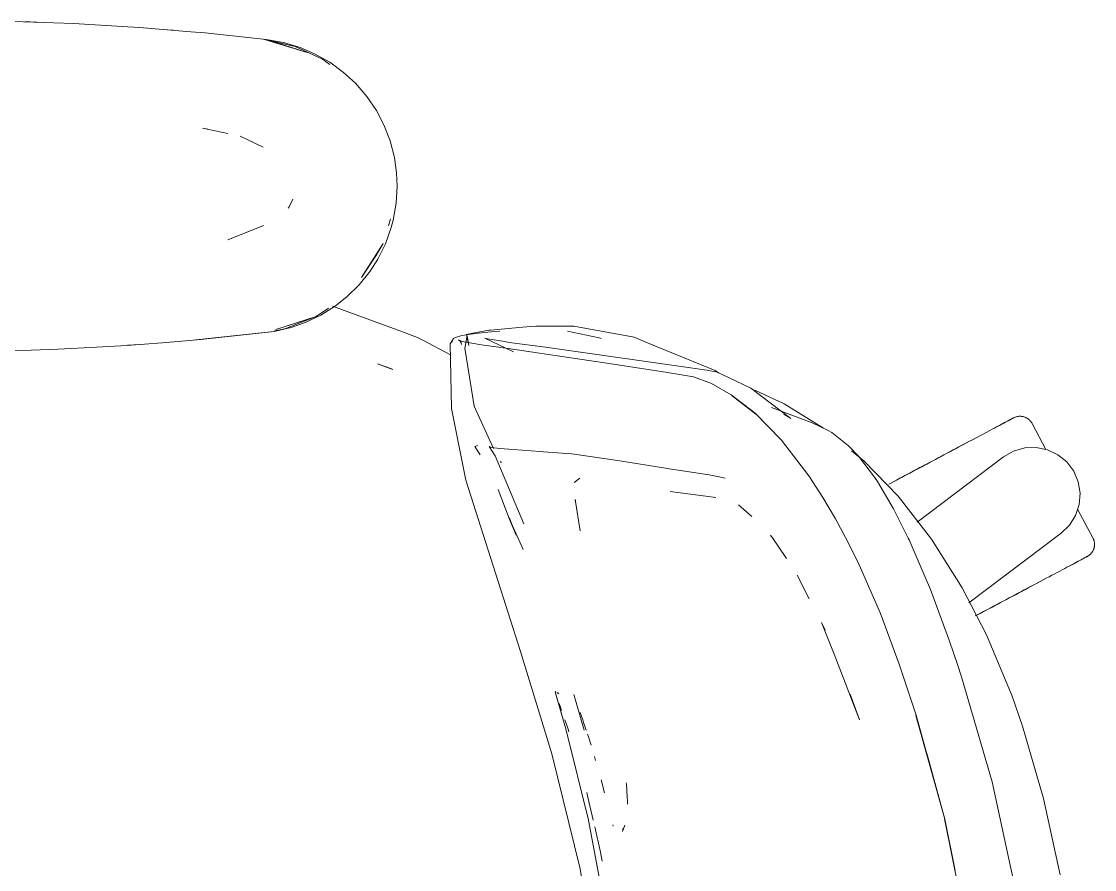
# Model space of a CAD drawing. Header units: millimetres. Extents: x 155927 to 295199, y -4084 to 97293.
# Drawn here: x 192864.7 to 193179, y 11422.4 to 11670.9 of the extents above; entities that cross this region are included whole.
import ezdxf

# ---------------------------------------------------------------- set-up
doc = ezdxf.new("R2010")
doc.units = ezdxf.units.MM
doc.header["$MEASUREMENT"] = 0
doc.layers.add('G-IMPT', color=8, linetype='CONTINUOUS', lineweight=9)
doc.layers.add('I-FURN', color=8, linetype='CONTINUOUS', lineweight=9)

msp = doc.modelspace()

# ---------------------------------------------------------------- linework, layer by layer
at = {"layer": 'G-IMPT'}
for p, q in [((192874.04, 11670.47), (192862.28, 11670.85)), ((192867.22, 11670.72), (192865.72, 11670.73)), ((192869.15, 11670.61), (192867.22, 11670.72)), ((192874.04, 11670.47), (192880.06, 11670.21)), ((192894.2, 11669.4), (192880.06, 11670.21)), ((192899.29, 11669.08), (192894.2, 11669.4)), ((192899.29, 11669.08), (192914.35, 11667.83)), ((192907.47, 11668.43), (192909.15, 11668.26)), ((192914.35, 11667.83), (192918.47, 11667.48)), ((192918.47, 11667.48), (192936.4, 11665.58)), ((192935.89, 11665.58), (192948.35, 11661.75)), ((192935.89, 11665.58), (192939.2, 11664.66)), ((192936.4, 11665.58), (192941.44, 11664.68)), ((192944.86, 11663.53), (192936.45, 11665.45)), ((192948.35, 11661.75), (192939.2, 11664.66)), ((192946.31, 11663.22), (192941.44, 11664.68)), ((192944.86, 11663.53), (192952.92, 11659.8)), ((192950.55, 11661.41), (192946.31, 11663.22)), ((192950.55, 11661.41), (192954.99, 11658.89)), ((192955.03, 11658.2), (192952.92, 11659.8)), ((192959.07, 11655.9), (192954.99, 11658.89)), ((192959.07, 11655.9), (192962.51, 11652.73)), ((192965.83, 11648.9), (192962.51, 11652.73)), ((192968.66, 11644.73), (192965.83, 11648.9)), ((192968.66, 11644.73), (192970.85, 11640.57)), ((192919.31, 11639.3), (192917.69, 11639.61)), ((192917.69, 11639.61), (192925.12, 11638.04)), ((192970.85, 11640.57), (192972.68, 11635.85)), ((192935.52, 11634), (192928.73, 11637.27)), ((192973.95, 11630.99), (192972.68, 11635.85)), ((192973.95, 11630.99), (192974.59, 11626.47)), ((192974.76, 11622.63), (192974.59, 11626.47)), ((192974.76, 11622.63), (192974.47, 11617.59)), ((192944.15, 11618.8), (192943.14, 11616.58)), ((192943.14, 11616.58), (192942.84, 11616.13)), ((192974.47, 11617.59), (192973.59, 11612.64)), ((192972.23, 11610.95), (192972.84, 11612.98)), ((192973.59, 11612.64), (192973.02, 11610.51)), ((192925.18, 11606.91), (192935.61, 11611.05)), ((192971.31, 11605.74), (192973.02, 11610.51)), ((192970.67, 11605.83), (192964.34, 11595.88)), ((192970.67, 11605.83), (192968.51, 11602.16)), ((192971.31, 11605.74), (192969.07, 11601.23)), ((192968.51, 11602.16), (192964.34, 11595.88)), ((192969.07, 11601.23), (192966.81, 11597.68)), ((192963.62, 11593.7), (192966.81, 11597.68)), ((192963.62, 11593.7), (192960.01, 11590.15)), ((192952.38, 11584.8), (192956.7, 11587.53)), ((192955.81, 11587.41), (192974.75, 11580.47)), ((192960.01, 11590.15), (192956.7, 11587.53)), ((192951.06, 11584.41), (192939.2, 11580.59)), ((192941.84, 11580.8), (192951.06, 11584.41)), ((192952.38, 11584.8), (192947.8, 11582.61)), ((192951.06, 11584.41), (192948.35, 11583.51)), ((192951.06, 11584.41), (192954.63, 11586.83)), ((192938.7, 11580.01), (192943.67, 11581.16)), ((192948.35, 11583.51), (192939.2, 11580.59)), ((192947.8, 11582.61), (192943.67, 11581.16)), ((193002.11, 11580.45), (193011.44, 11581.26)), ((193011.44, 11581.26), (193015.39, 11581.6)), ((193019.56, 11581.6), (193015.39, 11581.6)), ((193026.53, 11581.57), (193019.56, 11581.6)), ((193026.53, 11581.57), (193044.22, 11578.33)), ((192938.7, 11580.01), (192915.75, 11577.55)), ((192915.75, 11577.55), (192935.89, 11579.68)), ((192938.7, 11580.01), (192917.27, 11577.66)), ((192938.7, 11580.01), (192935.89, 11579.68)), ((192938.78, 11580.22), (192941.84, 11580.8)), ((192974.75, 11580.47), (192980.72, 11578.28)), ((192982.48, 11577.36), (192980.72, 11578.28)), ((192991.3, 11577.93), (192990.93, 11577.44)), ((192991.84, 11578.25), (192991.3, 11577.93)), ((192991.84, 11578.25), (192993.7, 11578.8)), ((192996.98, 11579.34), (192993.7, 11578.8)), ((192995.3, 11578.74), (192994.62, 11575.16)), ((192997.39, 11579.6), (192995.07, 11579.15)), ((192995.79, 11575.87), (192995.07, 11579.15)), ((192995.79, 11575.87), (192995.3, 11578.74)), ((192996.98, 11579.34), (192997.59, 11579.42)), ((193001.64, 11580.41), (192997.39, 11579.6)), ((192997.59, 11579.42), (193002.28, 11579.93)), ((193000.4, 11578.02), (193008.81, 11574.03)), ((193000.4, 11578.02), (193001.27, 11577.87)), ((193002.11, 11580.45), (193001.64, 11580.41)), ((193002.28, 11579.93), (193004.87, 11580.15)), ((193024.66, 11580.16), (193033.97, 11578.12)), ((193033.97, 11578.12), (193034.55, 11577.96)), ((193044.22, 11578.33), (193048.08, 11576.74)), ((192875.4, 11574.84), (192867.53, 11574.55)), ((192875.4, 11574.84), (192886.71, 11575.38)), ((192895.58, 11575.94), (192886.71, 11575.38)), ((192895.58, 11575.94), (192905.87, 11576.67)), ((192897.62, 11576.08), (192895.72, 11575.99)), ((192897.62, 11576.08), (192899.04, 11576.21)), ((192917.27, 11577.66), (192905.87, 11576.67)), ((192990.38, 11573.21), (192982.48, 11577.36)), ((192990.32, 11576.4), (192990.93, 11577.44)), ((192990.7, 11557.42), (192990.32, 11576.4)), ((192990.8, 11576.81), (192990.93, 11577.44)), ((192990.8, 11576.81), (192990.9, 11577.36)), ((192990.93, 11577.44), (192990.9, 11577.36)), ((192993.19, 11577.21), (192992.69, 11577.61)), ((192993.79, 11577.05), (192992.69, 11577.61)), ((192993.79, 11577.05), (192993.17, 11577.22)), ((192993.17, 11577.22), (192999.43, 11576.11)), ((192993.19, 11577.21), (192993.51, 11576.67)), ((192993.59, 11576.17), (192993.51, 11576.67)), ((192997.33, 11558.12), (192994.62, 11575.16)), ((192999.43, 11576.11), (193007.28, 11575)), ((193006.29, 11577.04), (193001.27, 11577.87)), ((193006.29, 11577.04), (193007.59, 11576.82)), ((193007.28, 11575), (193038.16, 11570.44)), ((193018.25, 11575.38), (193007.59, 11576.82)), ((193018.25, 11575.38), (193065.47, 11568.71)), ((193051.45, 11575.35), (193048.08, 11576.74)), ((193067.9, 11568.55), (193051.45, 11575.35)), ((192855.22, 11574.25), (192867.53, 11574.55)), ((192973.44, 11568.87), (192968.98, 11570.51)), ((192968.98, 11570.51), (192972.86, 11569.13)), ((192973.44, 11568.87), (192972.86, 11569.13)), ((193038.16, 11570.44), (193053.93, 11568.05)), ((193065.47, 11568.71), (193068.46, 11568.06)), ((193069.07, 11567.78), (193067.9, 11568.55)), ((193061.6, 11566.75), (193053.93, 11568.05)), ((193061.6, 11566.75), (193066.39, 11564.99)), ((193071.82, 11566.5), (193068.46, 11568.06)), ((193071.82, 11566.5), (193078.34, 11563.46)), ((193066.81, 11564.78), (193066.39, 11564.99)), ((193072.64, 11561.49), (193066.81, 11564.78)), ((193090.05, 11554.52), (193078.34, 11563.46)), ((193079.53, 11562.79), (193088.16, 11558.81)), ((193072.64, 11561.49), (193079.61, 11556.07)), ((193079.82, 11555.77), (193072.87, 11561.17)), ((193072.87, 11561.17), (193076.25, 11558.58)), ((192990.7, 11557.42), (192994.9, 11536.46)), ((192997.33, 11558.12), (193002.94, 11545.77)), ((193079.82, 11555.77), (193076.25, 11558.58)), ((193087.35, 11548.17), (193079.61, 11556.07)), ((193084.39, 11557.75), (193096.3, 11553.24)), ((193088.16, 11558.81), (193099.61, 11551.68)), ((193090.05, 11554.52), (193088.02, 11555.68)), ((193098.53, 11552.17), (193096.3, 11553.24)), ((193100.97, 11550.99), (193098.53, 11552.17)), ((193102.1, 11550.38), (193100.97, 11550.99)), ((193102.1, 11550.38), (193106.97, 11546.51)), ((192998.41, 11546.58), (192997.54, 11546.31)), ((193087.35, 11548.17), (193095.37, 11537.74)), ((193106.97, 11546.51), (193109.86, 11543.49)), ((192997.47, 11546.29), (192997.54, 11546.31)), ((192997.47, 11546.29), (192999.06, 11543.83)), ((192999.06, 11543.83), (192997.54, 11546.31)), ((192997.54, 11546.31), (192999.02, 11543.84)), ((193002.4, 11546), (193001.68, 11546.28)), ((193001.68, 11546.28), (193003.44, 11543.62)), ((193002.4, 11546), (193002.41, 11545.99)), ((193004.79, 11545.7), (193002.41, 11545.99)), ((193003.44, 11543.62), (193011.87, 11523.64)), ((193004.79, 11545.7), (193004.87, 11545.69)), ((193008.75, 11545.4), (193004.87, 11545.69)), ((193016.61, 11544.83), (193008.75, 11545.4)), ((193017.6, 11544.76), (193016.61, 11544.83)), ((193025.84, 11544.14), (193017.6, 11544.76)), ((193025.84, 11544.14), (193025.92, 11544.13)), ((193039.99, 11542.1), (193025.92, 11544.13)), ((193111.53, 11542.07), (193107.86, 11545.07)), ((193109.86, 11543.49), (193114.57, 11537.36)), ((193004.89, 11541.9), (193005.33, 11541.63)), ((193039.99, 11542.1), (193053.34, 11539.99)), ((193111.53, 11542.07), (193121.49, 11531.78)), ((193026.58, 11535.75), (193028.22, 11537.03)), ((193053.34, 11539.99), (193053.86, 11539.91)), ((193054.46, 11539.81), (193053.86, 11539.91)), ((193054.46, 11539.81), (193066.19, 11538.01)), ((193066.19, 11538.01), (193066.66, 11537.94)), ((193068.64, 11537.51), (193066.66, 11537.94)), ((193070.8, 11537.05), (193068.64, 11537.51)), ((193095.54, 11537.48), (193095.37, 11537.74)), ((193099.42, 11531.38), (193095.54, 11537.48)), ((193114.57, 11537.36), (193115.44, 11536.07)), ((193010.89, 11486.22), (192994.9, 11536.46)), ((193120.17, 11528.07), (193115.44, 11536.07)), ((193007.58, 11525.27), (193004.32, 11533.74)), ((193026.93, 11530.81), (193028.33, 11521.64)), ((193026.93, 11530.81), (193026.97, 11530.46)), ((193054.76, 11533.13), (193068.12, 11531.35)), ((193068.12, 11531.35), (193067.65, 11531.5)), ((193099.42, 11531.38), (193103.19, 11525.15)), ((193131.29, 11519.18), (193121.49, 11531.78)), ((193078.62, 11525.85), (193074.71, 11529.19)), ((193120.48, 11527.47), (193120.17, 11528.07)), ((193009.6, 11520.37), (193007.57, 11525.48)), ((193007.57, 11525.48), (193009.6, 11520.36)), ((193007.58, 11525.27), (193009.6, 11520.37)), ((193106.75, 11518.36), (193103.19, 11525.15)), ((193120.48, 11527.47), (193124.48, 11519.46)), ((193008.6, 11522.9), (193011.65, 11516.18)), ((193084.89, 11519.22), (193084.14, 11520.32)), ((193084.89, 11519.22), (193088.39, 11514.09)), ((193106.75, 11518.36), (193110.14, 11511.64)), ((193124.7, 11519.02), (193124.48, 11519.46)), ((193124.7, 11519.02), (193129.47, 11508.06)), ((193140.27, 11504.88), (193131.29, 11519.18)), ((193088.39, 11514.09), (193088.78, 11513.51)), ((193116.32, 11497.41), (193110.14, 11511.64)), ((193091.92, 11508.61), (193095.46, 11501.64)), ((193129.47, 11508.06), (193130.95, 11504.38)), ((193136.55, 11489.31), (193130.95, 11504.38)), ((193147.36, 11491.1), (193140.27, 11504.88)), ((193121.78, 11482.53), (193116.32, 11497.41)), ((193102.81, 11485.45), (193099.09, 11494.78)), ((193099.09, 11494.78), (193100.09, 11492.53)), ((193154.88, 11473.13), (193147.36, 11491.1)), ((193136.55, 11489.31), (193138.89, 11482.49)), ((193020.07, 11456.24), (193010.89, 11486.22)), ((193103.48, 11483.72), (193102.81, 11485.45)), ((193110.19, 11466.28), (193103.48, 11483.72)), ((193121.78, 11482.53), (193126.79, 11467.61)), ((193140.08, 11478.88), (193138.89, 11482.49)), ((193140.08, 11478.88), (193149.03, 11448.05)), ((193021.03, 11474.42), (193021.16, 11474.66)), ((193024.3, 11463.2), (193021.03, 11474.42)), ((193022.12, 11473.88), (193021.51, 11474.26)), ((193024.3, 11463.2), (193021.18, 11474.02)), ((193021.24, 11473.73), (193021.18, 11474.02)), ((193024.3, 11463.2), (193021.24, 11473.73)), ((193022.12, 11473.88), (193021.91, 11474.03)), ((193022.57, 11469.94), (193022.18, 11471.01)), ((193029.49, 11463.19), (193026.46, 11473.62)), ((193110.19, 11466.28), (193107.47, 11473.71)), ((193154.88, 11473.13), (193157.95, 11464.4)), ((193022.92, 11468.97), (193022.57, 11469.94)), ((193028.37, 11468.37), (193029.13, 11466.21)), ((193023.91, 11466.22), (193024.19, 11465.42)), ((193024.93, 11463.19), (193024.19, 11465.42)), ((193029.38, 11465.49), (193029.13, 11466.21)), ((193029.38, 11465.49), (193030.16, 11463.19)), ((193130.52, 11454.36), (193126.74, 11467.53)), ((193135.17, 11437.12), (193126.74, 11467.53)), ((193135.17, 11437.12), (193126.79, 11467.61)), ((193030.85, 11436.88), (193024.3, 11463.2)), ((193024.93, 11463.19), (193025.08, 11462.74)), ((193030.53, 11462.05), (193030.78, 11461.27)), ((193157.95, 11464.4), (193164.12, 11443.15)), ((193030.78, 11461.27), (193031.57, 11458.78)), ((193020.07, 11456.24), (193028.38, 11422.56)), ((193032.56, 11455.48), (193032.89, 11454.36)), ((193130.52, 11454.36), (193135.17, 11437.12)), ((193034.47, 11448.69), (193035.46, 11444.83)), ((193034.47, 11448.69), (193034.86, 11447.17)), ((193041.89, 11447.34), (193041.86, 11447.82)), ((193042.16, 11443.63), (193041.89, 11447.34)), ((193155.69, 11417.26), (193149.03, 11448.05)), ((193030.61, 11443.61), (193030.27, 11444.9)), ((193032.17, 11436.86), (193030.61, 11443.61)), ((193042.16, 11443.63), (193042.26, 11442.26)), ((193164.12, 11443.15), (193168.94, 11420.79)), ((193042.27, 11441.56), (193042.26, 11442.26)), ((193030.85, 11436.88), (193035.78, 11410.21)), ((193141.34, 11405.99), (193135.13, 11437.23)), ((193135.13, 11437.23), (193141.34, 11406.07)), ((193135.17, 11437.12), (193138.25, 11422.09)), ((193034.33, 11427.47), (193032.62, 11434.89)), ((193038.06, 11435.07), (193037.93, 11435.48)), ((193040.73, 11433.47), (193041.42, 11435.42)), ((193040.73, 11433.47), (193040.95, 11434.52)), ((193034.8, 11424.83), (193034.33, 11427.47)), ((193028.38, 11422.56), (193034.64, 11384.82))]:
    msp.add_line(p, q, dxfattribs=at)
at = {"layer": 'I-FURN'}
for p, q in [((193151.18, 11552.51), (193151.72, 11552.79)), ((193151.99, 11552.94), (193151.47, 11552.66)), ((193151.72, 11552.79), (193152.22, 11553.06)), ((193152.47, 11553.19), (193151.99, 11552.94)), ((193152.22, 11553.06), (193152.68, 11553.31)), ((193152.92, 11553.43), (193152.47, 11553.19)), ((193152.68, 11553.31), (193153.11, 11553.53)), ((193153.33, 11553.65), (193152.92, 11553.43)), ((193153.11, 11553.53), (193153.51, 11553.74)), ((193153.7, 11553.85), (193153.33, 11553.65)), ((193153.51, 11553.74), (193153.86, 11553.93)), ((193154.04, 11554.03), (193153.7, 11553.85)), ((193153.86, 11553.93), (193154.18, 11554.1)), ((193154.33, 11554.18), (193154.04, 11554.03)), ((193154.18, 11554.1), (193154.46, 11554.25)), ((193154.59, 11554.32), (193154.33, 11554.18)), ((193154.46, 11554.25), (193154.7, 11554.38)), ((193154.81, 11554.44), (193154.59, 11554.32)), ((193154.7, 11554.38), (193154.9, 11554.48)), ((193154.99, 11554.53), (193154.81, 11554.44)), ((193154.9, 11554.48), (193155.06, 11554.57)), ((193155.13, 11554.61), (193154.99, 11554.53)), ((193155.06, 11554.57), (193155.18, 11554.64)), ((193155.23, 11554.66), (193155.13, 11554.61)), ((193155.18, 11554.64), (193155.27, 11554.68)), ((193155.29, 11554.69), (193155.23, 11554.66)), ((193155.27, 11554.68), (193155.31, 11554.7)), ((193155.31, 11554.7), (193155.29, 11554.69)), ((193155.31, 11554.7), (193155.46, 11554.78)), ((193155.31, 11554.7), (193155.31, 11554.7)), ((193155.46, 11554.78), (193155.6, 11554.84)), ((193155.6, 11554.84), (193155.75, 11554.91)), ((193155.75, 11554.91), (193155.9, 11554.96)), ((193155.9, 11554.96), (193156.06, 11555.01)), ((193156.06, 11555.01), (193156.21, 11555.05)), ((193156.21, 11555.05), (193156.37, 11555.09)), ((193156.37, 11555.09), (193156.53, 11555.12)), ((193156.53, 11555.12), (193156.69, 11555.14)), ((193156.69, 11555.14), (193156.85, 11555.16)), ((193156.85, 11555.16), (193157.01, 11555.17)), ((193157.01, 11555.17), (193157.17, 11555.18)), ((193157.17, 11555.18), (193157.33, 11555.17)), ((193157.33, 11555.17), (193157.49, 11555.17)), ((193157.49, 11555.17), (193157.65, 11555.15)), ((193157.65, 11555.15), (193157.81, 11555.13)), ((193157.81, 11555.13), (193157.97, 11555.1)), ((193157.97, 11555.1), (193158.13, 11555.07)), ((193158.13, 11555.07), (193158.29, 11555.03)), ((193158.29, 11555.03), (193158.44, 11554.98)), ((193158.44, 11554.98), (193158.59, 11554.93)), ((193158.59, 11554.93), (193158.74, 11554.87)), ((193158.74, 11554.87), (193158.89, 11554.81)), ((193158.89, 11554.81), (193159.04, 11554.74)), ((193159.04, 11554.74), (193159.18, 11554.66)), ((193159.18, 11554.66), (193159.32, 11554.58)), ((193159.32, 11554.58), (193159.45, 11554.49)), ((193159.45, 11554.49), (193159.58, 11554.4)), ((193159.58, 11554.4), (193159.71, 11554.3)), ((193159.71, 11554.3), (193159.84, 11554.2)), ((193159.84, 11554.2), (193159.96, 11554.09)), ((193159.96, 11554.09), (193160.07, 11553.98)), ((193160.07, 11553.98), (193160.18, 11553.86)), ((193160.18, 11553.86), (193160.29, 11553.74)), ((193160.29, 11553.74), (193160.39, 11553.62)), ((193160.39, 11553.62), (193160.49, 11553.49)), ((193160.49, 11553.49), (193160.58, 11553.35)), ((193160.58, 11553.35), (193160.66, 11553.22)), ((193160.66, 11553.22), (193160.74, 11553.08)), ((193160.74, 11553.08), (193160.76, 11553.04)), ((193164.8, 11545.46), (193160.76, 11553.04)), ((193146.19, 11549.85), (193145.4, 11549.44)), ((193146.95, 11550.26), (193146.19, 11549.85)), ((193147.69, 11550.65), (193146.95, 11550.26)), ((193148.4, 11551.03), (193147.69, 11550.65)), ((193149.07, 11551.39), (193148.4, 11551.03)), ((193149.72, 11551.73), (193149.07, 11551.39)), ((193150.34, 11552.06), (193149.72, 11551.73)), ((193150.92, 11552.37), (193150.34, 11552.06)), ((193150.61, 11552.2), (193151.18, 11552.51)), ((193151.47, 11552.66), (193150.92, 11552.37)), ((193140.21, 11546.68), (193139.28, 11546.18)), ((193139.71, 11546.41), (193140.64, 11546.9)), ((193141.13, 11547.16), (193140.21, 11546.68)), ((193140.64, 11546.9), (193141.54, 11547.38)), ((193142.02, 11547.64), (193141.13, 11547.16)), ((193141.54, 11547.38), (193142.43, 11547.85)), ((193142.9, 11548.1), (193142.02, 11547.64)), ((193142.43, 11547.85), (193143.3, 11548.32)), ((193143.76, 11548.56), (193142.9, 11548.1)), ((193143.3, 11548.32), (193144.14, 11548.77)), ((193144.59, 11549), (193143.76, 11548.56)), ((193145.4, 11549.44), (193144.59, 11549)), ((193132.92, 11542.8), (193133.91, 11543.33)), ((193134.45, 11543.61), (193133.45, 11543.08)), ((193133.91, 11543.33), (193134.9, 11543.85)), ((193135.44, 11544.14), (193134.45, 11543.61)), ((193134.9, 11543.85), (193135.89, 11544.38)), ((193136.41, 11544.66), (193135.44, 11544.14)), ((193135.89, 11544.38), (193136.86, 11544.89)), ((193137.38, 11545.17), (193136.41, 11544.66)), ((193136.86, 11544.89), (193137.83, 11545.41)), ((193138.34, 11545.68), (193137.38, 11545.17)), ((193137.83, 11545.41), (193138.78, 11545.91)), ((193139.28, 11546.18), (193138.34, 11545.68)), ((193138.78, 11545.91), (193139.71, 11546.41)), ((193152.42, 11543.26), (193155.34, 11544.95)), ((193155.34, 11544.95), (193158.58, 11545.89)), ((193158.58, 11545.89), (193161.95, 11546.03)), ((193161.95, 11546.03), (193165.25, 11545.36)), ((193165.25, 11545.36), (193168.3, 11543.92)), ((193168.3, 11543.92), (193170.92, 11541.79)), ((193127.1, 11524.18), (193152.42, 11543.26)), ((193128.44, 11540.41), (193127.44, 11539.88)), ((193127.9, 11540.13), (193128.9, 11540.66)), ((193129.44, 11540.95), (193128.44, 11540.41)), ((193128.9, 11540.66), (193129.9, 11541.19)), ((193130.45, 11541.48), (193129.44, 11540.95)), ((193129.9, 11541.19), (193130.91, 11541.73)), ((193131.45, 11542.02), (193130.45, 11541.48)), ((193130.91, 11541.73), (193131.91, 11542.26)), ((193132.46, 11542.55), (193131.45, 11542.02)), ((193131.91, 11542.26), (193132.92, 11542.8)), ((193133.45, 11543.08), (193132.46, 11542.55)), ((193170.92, 11541.79), (193172.95, 11539.1)), ((193122.53, 11537.27), (193121.58, 11536.77)), ((193122.01, 11537), (193122.97, 11537.51)), ((193123.49, 11537.78), (193122.53, 11537.27)), ((193122.97, 11537.51), (193123.94, 11538.02)), ((193124.46, 11538.3), (193123.49, 11537.78)), ((193123.94, 11538.02), (193124.92, 11538.54)), ((193125.45, 11538.83), (193124.46, 11538.3)), ((193124.92, 11538.54), (193125.9, 11539.07)), ((193126.44, 11539.35), (193125.45, 11538.83)), ((193125.9, 11539.07), (193126.9, 11539.6)), ((193127.44, 11539.88), (193126.44, 11539.35)), ((193126.9, 11539.6), (193127.9, 11540.13)), ((193172.95, 11539.1), (193174.28, 11535.99)), ((193119.72, 11535.78), (193118.81, 11535.3)), ((193119.22, 11535.52), (193120.14, 11536)), ((193120.64, 11536.27), (193119.72, 11535.78)), ((193120.14, 11536), (193121.07, 11536.5)), ((193121.58, 11536.77), (193120.64, 11536.27)), ((193121.07, 11536.5), (193122.01, 11537)), ((193174.28, 11535.99), (193174.82, 11532.67)), ((193174.82, 11532.67), (193174.55, 11529.3)), ((193174.55, 11529.3), (193173.49, 11526.1)), ((193178.58, 11519.54), (193174.1, 11527.95)), ((193173.49, 11526.1), (193171.69, 11523.25)), ((193171.69, 11523.25), (193169.26, 11520.91)), ((193169.26, 11520.91), (193142.2, 11500.51)), ((193178.58, 11519.54), (193178.65, 11519.4)), ((193178.65, 11519.4), (193178.72, 11519.25)), ((193178.72, 11519.25), (193178.78, 11519.1)), ((193178.78, 11519.1), (193178.83, 11518.95)), ((193178.83, 11518.95), (193178.88, 11518.79)), ((193178.88, 11518.79), (193178.92, 11518.64)), ((193178.92, 11518.64), (193178.96, 11518.48)), ((193178.96, 11518.48), (193178.99, 11518.32)), ((193178.99, 11518.32), (193179.01, 11518.16)), ((193179.01, 11518.16), (193179.03, 11518)), ((193178.07, 11515.02), (193177.96, 11514.9)), ((193178.17, 11515.14), (193178.07, 11515.02)), ((193178.27, 11515.27), (193178.17, 11515.14)), ((193178.36, 11515.4), (193178.27, 11515.27)), ((193178.45, 11515.54), (193178.36, 11515.4)), ((193178.53, 11515.68), (193178.45, 11515.54)), ((193178.61, 11515.82), (193178.53, 11515.68)), ((193178.68, 11515.96), (193178.61, 11515.82)), ((193178.74, 11516.11), (193178.68, 11515.96)), ((193178.8, 11516.26), (193178.74, 11516.11)), ((193178.85, 11516.41), (193178.8, 11516.26)), ((193178.9, 11516.57), (193178.85, 11516.41)), ((193178.94, 11516.72), (193178.9, 11516.57)), ((193178.97, 11516.88), (193178.94, 11516.72)), ((193179, 11517.04), (193178.97, 11516.88)), ((193179.02, 11517.2), (193179, 11517.04)), ((193179.04, 11517.36), (193179.02, 11517.2)), ((193179.03, 11518), (193179.04, 11517.84)), ((193179.04, 11517.84), (193179.05, 11517.68)), ((193179.05, 11517.52), (193179.04, 11517.36)), ((193179.05, 11517.68), (193179.05, 11517.52)), ((193172.21, 11511.59), (193172.78, 11511.89)), ((193173.07, 11512.05), (193172.52, 11511.75)), ((193172.78, 11511.89), (193173.31, 11512.18)), ((193173.59, 11512.32), (193173.07, 11512.05)), ((193173.31, 11512.18), (193173.81, 11512.44)), ((193174.07, 11512.58), (193173.59, 11512.32)), ((193173.81, 11512.44), (193174.28, 11512.69)), ((193174.51, 11512.82), (193174.07, 11512.58)), ((193174.28, 11512.69), (193174.71, 11512.92)), ((193174.92, 11513.03), (193174.51, 11512.82)), ((193174.71, 11512.92), (193175.1, 11513.13)), ((193175.3, 11513.23), (193174.92, 11513.03)), ((193175.1, 11513.13), (193175.46, 11513.32)), ((193175.63, 11513.41), (193175.3, 11513.23)), ((193175.46, 11513.32), (193175.77, 11513.49)), ((193175.93, 11513.57), (193175.63, 11513.41)), ((193175.77, 11513.49), (193176.05, 11513.63)), ((193176.19, 11513.71), (193175.93, 11513.57)), ((193176.05, 11513.63), (193176.29, 11513.76)), ((193176.41, 11513.82), (193176.19, 11513.71)), ((193176.29, 11513.76), (193176.5, 11513.87)), ((193176.59, 11513.92), (193176.41, 11513.82)), ((193176.5, 11513.87), (193176.66, 11513.96)), ((193176.73, 11513.99), (193176.59, 11513.92)), ((193176.66, 11513.96), (193176.78, 11514.02)), ((193176.83, 11514.05), (193176.73, 11513.99)), ((193176.78, 11514.02), (193176.86, 11514.06)), ((193176.89, 11514.08), (193176.83, 11514.05)), ((193176.86, 11514.06), (193176.9, 11514.09)), ((193176.91, 11514.09), (193176.89, 11514.08)), ((193176.9, 11514.09), (193176.91, 11514.09)), ((193176.95, 11514.11), (193176.91, 11514.09)), ((193177.09, 11514.19), (193176.95, 11514.11)), ((193177.22, 11514.28), (193177.09, 11514.19)), ((193177.36, 11514.37), (193177.22, 11514.28)), ((193177.49, 11514.46), (193177.36, 11514.37)), ((193177.61, 11514.56), (193177.49, 11514.46)), ((193177.73, 11514.67), (193177.61, 11514.56)), ((193177.85, 11514.78), (193177.73, 11514.67)), ((193177.96, 11514.9), (193177.85, 11514.78)), ((193166.57, 11508.59), (193167.37, 11509.01)), ((193167.37, 11509.01), (193168.14, 11509.43)), ((193168.14, 11509.43), (193168.89, 11509.83)), ((193168.89, 11509.83), (193169.61, 11510.21)), ((193169.61, 11510.21), (193170.31, 11510.58)), ((193170.31, 11510.58), (193170.97, 11510.93)), ((193170.97, 11510.93), (193171.61, 11511.27)), ((193171.61, 11511.27), (193172.21, 11511.59)), ((193172.52, 11511.75), (193171.93, 11511.44)), ((193160.37, 11505.3), (193161.31, 11505.79)), ((193161.81, 11506.06), (193160.88, 11505.57)), ((193161.31, 11505.79), (193162.23, 11506.29)), ((193162.72, 11506.55), (193161.81, 11506.06)), ((193162.23, 11506.29), (193163.14, 11506.77)), ((193163.14, 11506.77), (193164.03, 11507.24)), ((193164.03, 11507.24), (193164.89, 11507.7)), ((193164.89, 11507.7), (193165.74, 11508.15)), ((193165.74, 11508.15), (193166.57, 11508.59)), ((193155.05, 11502.47), (193154.05, 11501.94)), ((193154.51, 11502.18), (193155.51, 11502.71)), ((193156.04, 11502.99), (193155.05, 11502.47)), ((193155.51, 11502.71), (193156.5, 11503.24)), ((193157.03, 11503.52), (193156.04, 11502.99)), ((193156.5, 11503.24), (193157.48, 11503.76)), ((193158.01, 11504.04), (193157.03, 11503.52)), ((193157.48, 11503.76), (193158.46, 11504.28)), ((193158.98, 11504.56), (193158.01, 11504.04)), ((193158.46, 11504.28), (193159.42, 11504.79)), ((193159.94, 11505.06), (193158.98, 11504.56)), ((193159.42, 11504.79), (193160.37, 11505.3)), ((193160.88, 11505.57), (193159.94, 11505.06)), ((193148.49, 11498.98), (193149.49, 11499.51)), ((193150.03, 11499.8), (193149.03, 11499.27)), ((193149.49, 11499.51), (193150.5, 11500.04)), ((193151.04, 11500.33), (193150.03, 11499.8)), ((193150.5, 11500.04), (193151.5, 11500.58)), ((193152.04, 11500.87), (193151.04, 11500.33)), ((193151.5, 11500.58), (193152.51, 11501.11)), ((193153.05, 11501.4), (193152.04, 11500.87)), ((193152.51, 11501.11), (193153.51, 11501.65)), ((193154.05, 11501.94), (193153.05, 11501.4)), ((193153.51, 11501.65), (193154.51, 11502.18)), ((193145.09, 11497.17), (193144.12, 11496.66)), ((193144.56, 11496.89), (193145.53, 11497.41)), ((193146.06, 11497.69), (193145.09, 11497.17)), ((193145.53, 11497.41), (193146.51, 11497.93)), ((193147.04, 11498.21), (193146.06, 11497.69)), ((193146.51, 11497.93), (193147.5, 11498.45)), ((193148.04, 11498.74), (193147.04, 11498.21)), ((193147.5, 11498.45), (193148.49, 11498.98)), ((193149.03, 11499.27), (193148.04, 11498.74))]:
    msp.add_line(p, q, dxfattribs=at)

doc.saveas('drawing.dxf')
